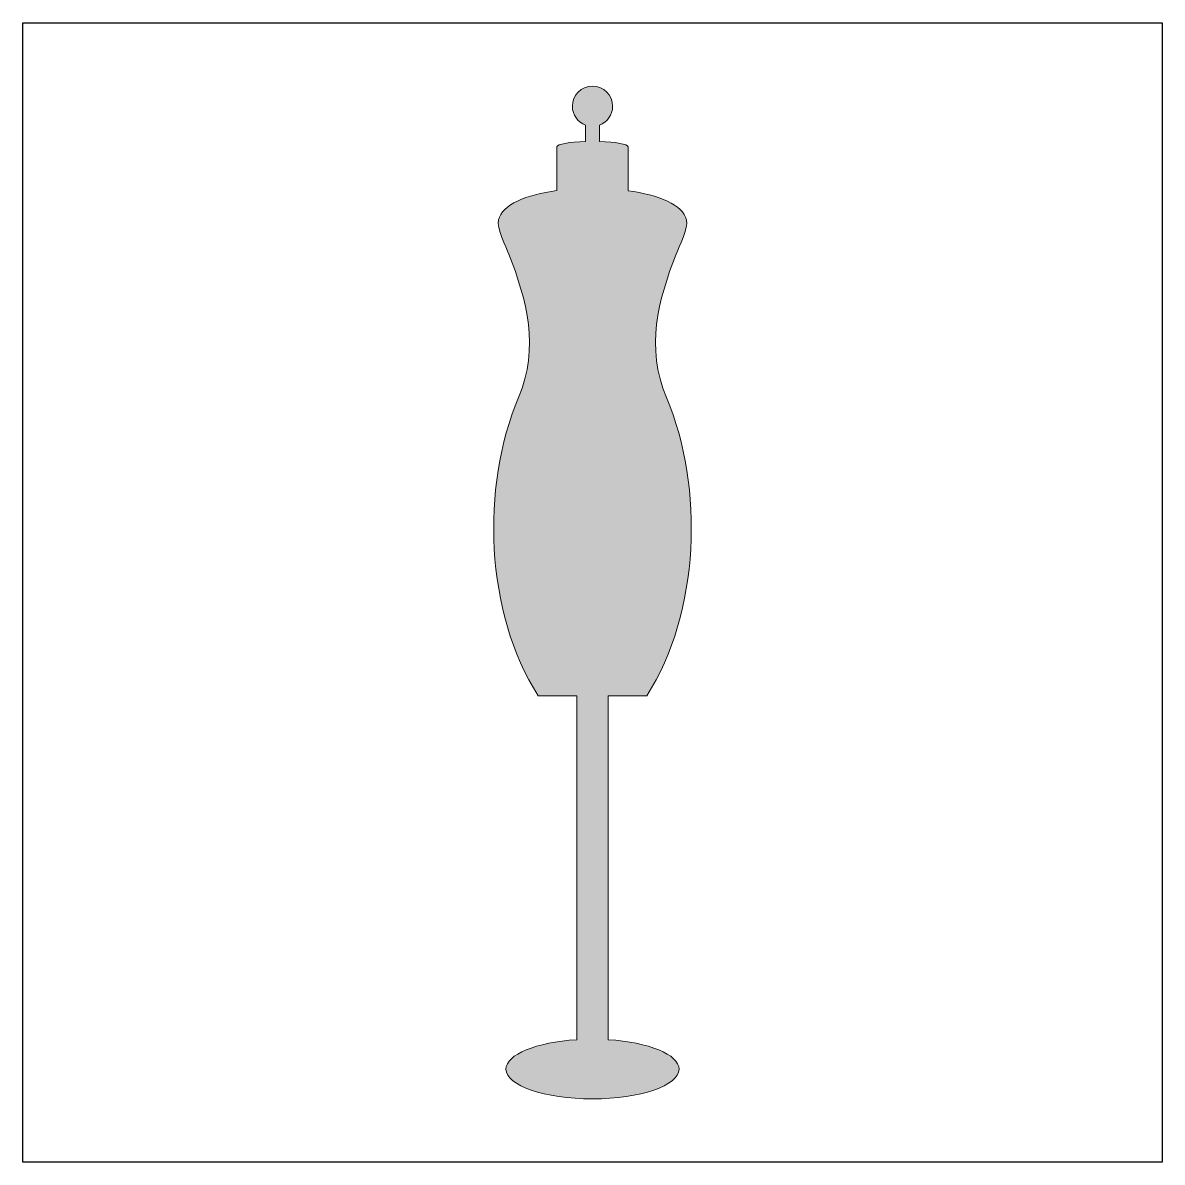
# Model space of a CAD drawing. Header units: inches. Extents: x 0 to 114, y 0 to 114.
import ezdxf

# ---------------------------------------------------------------- set-up
doc = ezdxf.new("R2010")
doc.units = ezdxf.units.IN
doc.header["$MEASUREMENT"] = 0
doc.layers.add('Image Background', color=7, linetype='Continuous')
doc.layers.add('Layer 1', color=7, linetype='Continuous')
picture_1 = doc.add_image_def('image1.png', size_in_pixel=(1350, 1350))

msp = doc.modelspace()

# ---------------------------------------------------------------- hatches: boundary and pattern name
at = {"layer": 'Layer 1', "true_color": 0x3d3356}
h = msp.add_hatch(color=199, dxfattribs=at)
h.dxf.hatch_style = 2
edge = h.paths.add_edge_path()
edge.add_spline(control_points=[(62.59, 46.78), (67.92, 55.14), (68.37, 67.67), (64.57, 76.72), (62.46, 81.76), (63.72, 86.44), (65.54, 91.08), (65.82, 91.8), (66.77, 93.72), (66.58, 94.53), (66.24, 96.05), (63.77, 97.03), (60.73, 97.45), (60.73, 97.45), (60.73, 101.85), (60.73, 101.85), (60.73, 101.85), (60.72, 101.85), (60.72, 101.85), (60.69, 102.12), (59.47, 102.35), (57.85, 102.4), (57.85, 102.4), (57.85, 104.03), (57.85, 104.03), (58.62, 104.32), (59.17, 105.06), (59.17, 105.93), (59.17, 107.04), (58.27, 107.95), (57.15, 107.95), (56.03, 107.95), (55.13, 107.04), (55.13, 105.93), (55.13, 105.06), (55.68, 104.32), (56.45, 104.03), (56.45, 104.03), (56.45, 102.4), (56.45, 102.4), (54.83, 102.35), (53.61, 102.12), (53.58, 101.85), (53.58, 101.85), (53.57, 101.85), (53.57, 101.85), (53.57, 101.85), (53.57, 97.46), (53.57, 97.46), (50.53, 97.05), (48.07, 96.08), (47.72, 94.53), (47.53, 93.72), (48.48, 91.8), (48.76, 91.08), (50.58, 86.44), (51.84, 81.76), (49.73, 76.72), (45.93, 67.67), (46.38, 55.14), (51.71, 46.78), (51.71, 46.78), (55.57, 46.78), (55.57, 46.78), (55.57, 46.78), (55.57, 12.29), (55.57, 12.29), (51.53, 12.03), (48.47, 10.81), (48.47, 9.34), (48.47, 7.69), (52.36, 6.35), (57.15, 6.35), (61.94, 6.35), (65.83, 7.69), (65.83, 9.34), (65.83, 10.81), (62.77, 12.03), (58.73, 12.29), (58.73, 12.29), (58.73, 46.78), (58.73, 46.78), (58.73, 46.78), (62.59, 46.78), (62.59, 46.78)], knot_values=[0, 0, 0, 0, 1, 1, 1, 2, 2, 2, 3, 3, 3, 4, 4, 4, 5, 5, 5, 6, 6, 6, 7, 7, 7, 8, 8, 8, 9, 9, 9, 10, 10, 10, 11, 11, 11, 12, 12, 12, 13, 13, 13, 14, 14, 14, 15, 15, 15, 16, 16, 16, 17, 17, 17, 18, 18, 18, 19, 19, 19, 20, 20, 20, 21, 21, 21, 22, 22, 22, 23, 23, 23, 24, 24, 24, 25, 25, 25, 26, 26, 26, 27, 27, 27, 28, 28, 28, 28], degree=3, periodic=1)

# ---------------------------------------------------------------- linework, layer by layer
at = {"layer": 'Layer 1', "lineweight": 0}
msp.add_open_spline([(62.59, 46.78), (67.92, 55.14), (68.37, 67.67), (64.57, 76.72), (62.46, 81.76), (63.72, 86.44), (65.54, 91.08), (65.82, 91.8), (66.77, 93.72), (66.58, 94.53), (66.24, 96.05), (63.77, 97.03), (60.73, 97.45), (60.73, 97.45), (60.73, 101.85), (60.73, 101.85), (60.73, 101.85), (60.72, 101.85), (60.72, 101.85), (60.69, 102.12), (59.47, 102.35), (57.85, 102.4), (57.85, 102.4), (57.85, 104.03), (57.85, 104.03), (58.62, 104.32), (59.17, 105.06), (59.17, 105.93), (59.17, 107.04), (58.27, 107.95), (57.15, 107.95), (56.03, 107.95), (55.13, 107.04), (55.13, 105.93), (55.13, 105.06), (55.68, 104.32), (56.45, 104.03), (56.45, 104.03), (56.45, 102.4), (56.45, 102.4), (54.83, 102.35), (53.61, 102.12), (53.58, 101.85), (53.58, 101.85), (53.57, 101.85), (53.57, 101.85), (53.57, 101.85), (53.57, 97.46), (53.57, 97.46), (50.53, 97.05), (48.07, 96.08), (47.72, 94.53), (47.53, 93.72), (48.48, 91.8), (48.76, 91.08), (50.58, 86.44), (51.84, 81.76), (49.73, 76.72), (45.93, 67.67), (46.38, 55.14), (51.71, 46.78), (51.71, 46.78), (55.57, 46.78), (55.57, 46.78), (55.57, 46.78), (55.57, 12.29), (55.57, 12.29), (51.53, 12.03), (48.47, 10.81), (48.47, 9.34), (48.47, 7.69), (52.36, 6.35), (57.15, 6.35), (61.94, 6.35), (65.83, 7.69), (65.83, 9.34), (65.83, 10.81), (62.77, 12.03), (58.73, 12.29), (58.73, 12.29), (58.73, 46.78), (58.73, 46.78), (58.73, 46.78), (62.59, 46.78), (62.59, 46.78)], degree=3, knots=[0, 0, 0, 0, 1, 1, 1, 2, 2, 2, 3, 3, 3, 4, 4, 4, 5, 5, 5, 6, 6, 6, 7, 7, 7, 8, 8, 8, 9, 9, 9, 10, 10, 10, 11, 11, 11, 12, 12, 12, 13, 13, 13, 14, 14, 14, 15, 15, 15, 16, 16, 16, 17, 17, 17, 18, 18, 18, 19, 19, 19, 20, 20, 20, 21, 21, 21, 22, 22, 22, 23, 23, 23, 24, 24, 24, 25, 25, 25, 26, 26, 26, 27, 27, 27, 28, 28, 28, 28], dxfattribs=at)

# ---------------------------------------------------------------- pictures from other files: only their frames are drawn
at = {"layer": 'Image Background'}
image = msp.add_image(picture_1, insert=(0, 0), size_in_units=(114.3, 114.3), dxfattribs=at)

doc.saveas('drawing.dxf')
